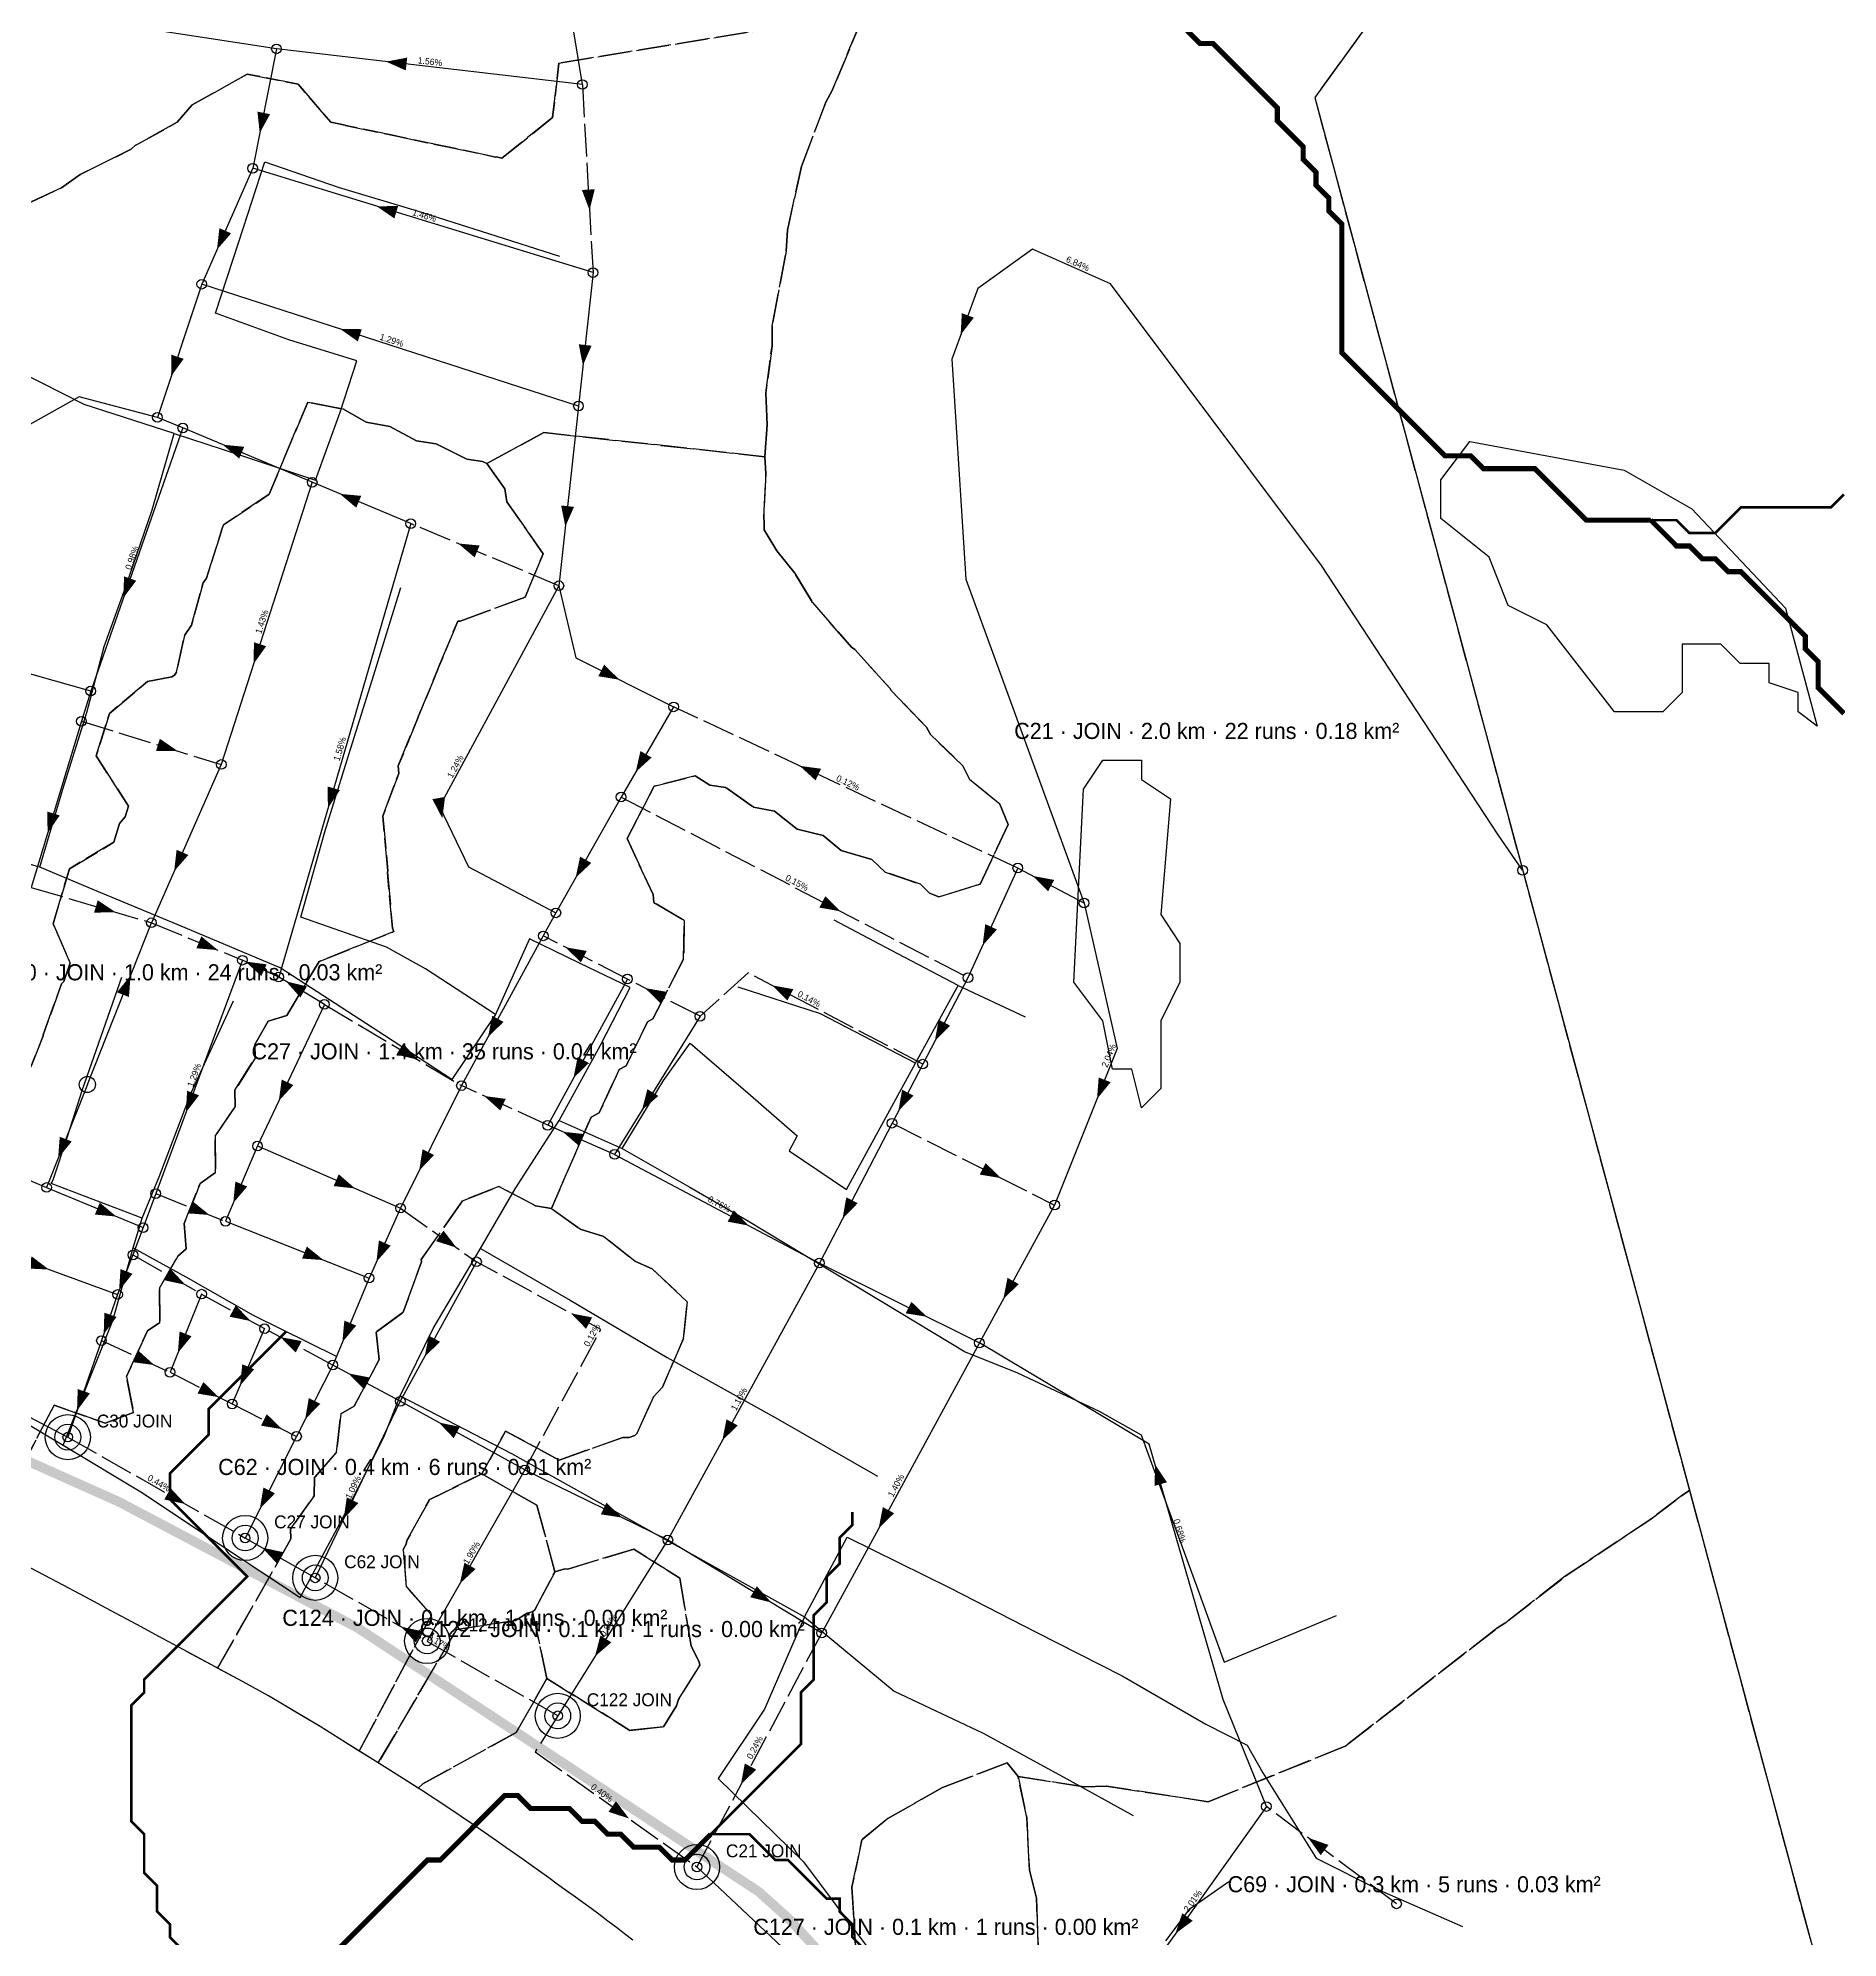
# Model space of a CAD drawing. Header units: metres. Extents: x 442821 to 452274, y 2561971 to 2571293.
# Drawn here: x 450811 to 451370, y 2567172 to 2567762 of the extents above; entities that cross this region are included whole.
import ezdxf
from ezdxf.enums import TextEntityAlignment as Align

# ---------------------------------------------------------------- set-up
doc = ezdxf.new("R2010")
doc.units = ezdxf.units.M
doc.header["$LTSCALE"] = 8
doc.linetypes.add('DASHED', pattern=[1.524, 1.27, -0.254])
for name, color, linetype in [('A_ARROWS', 7, 'Continuous'), ('A_BUILT_2006', 252, 'Continuous'), ('A_CATCH_LABEL', 7, 'Continuous'), ('A_CATCHMENTS', 7, 'Continuous'), ('A_ENVELOPE', 3, 'Continuous'), ('A_GRADIENT', 8, 'Continuous'), ('A_JUNCTIONS', 8, 'Continuous'), ('A_MAIN_PIPE', 5, 'Continuous'), ('A_OUTLET_LABEL', 7, 'Continuous'), ('A_OUTLETS', 7, 'Continuous'), ('A_RUNS', 7, 'Continuous'), ('A_STREAMS', 5, 'Continuous'), ('A_WADI', 4, 'Continuous')]:
    doc.layers.add(name, color=color, linetype=linetype)

msp = doc.modelspace()

# ---------------------------------------------------------------- linework, layer by layer
at = {"layer": 'A_ARROWS', "color": 2}
for points in [[(450919.14, 2567754.95), (450925.73, 2567756.2), (450925.27, 2567752.23)], [(450974.84, 2567610.51), (450973.55, 2567617.09), (450977.53, 2567616.66)], [(450991.7, 2567562.97), (450985.09, 2567564.05), (450986.88, 2567567.63)], [(450996.69, 2567534.28), (450998.18, 2567540.82), (451001.64, 2567538.81)], [(451047.64, 2567536.22), (451054.29, 2567535.32), (451052.59, 2567531.7)], [(450936.63, 2567519.92), (450933.54, 2567525.87), (450937.48, 2567526.57)], [(450978.05, 2567501.47), (450979.44, 2567508.02), (450982.93, 2567506.06)], [(450974.89, 2567479.87), (450981.5, 2567478.73), (450979.67, 2567475.17)], [(450999.61, 2567467.19), (451006.21, 2567466.05), (451004.39, 2567462.49)], [(450950.82, 2567452.01), (450952.14, 2567458.58), (450955.65, 2567456.67)], [(450928.99, 2567444.97), (450922.46, 2567446.51), (450924.5, 2567449.95)], [(450977.36, 2567439.24), (450978.67, 2567445.82), (450982.18, 2567443.9)], [(450885.82, 2567432.13), (450886.74, 2567438.77), (450890.36, 2567437.06)], [(450949.66, 2567433.66), (450956.31, 2567432.8), (450954.64, 2567429.17)], [(450974.02, 2567422.57), (450980.69, 2567421.85), (450979.09, 2567418.18)], [(450929.43, 2567410.49), (450930.49, 2567417.11), (450934.07, 2567415.33)], [(450871.67, 2567400.44), (450872.34, 2567407.12), (450876.02, 2567405.55)], [(450909.53, 2567404.97), (450902.87, 2567405.69), (450904.46, 2567409.36)], [(450864.31, 2567396.73), (450857.62, 2567397.23), (450859.09, 2567400.95)], [(450899.75, 2567382.71), (450893.06, 2567383.2), (450894.53, 2567386.92)], [(450916.14, 2567382.16), (450916.94, 2567388.82), (450920.59, 2567387.18)], [(450856.8, 2567375.03), (450850.25, 2567376.46), (450852.23, 2567379.93)], [(450877.09, 2567363.79), (450870.52, 2567365.11), (450872.44, 2567368.62)], [(450905.57, 2567357.23), (450906.19, 2567363.91), (450909.88, 2567362.37)], [(450854.46, 2567353.86), (450855.01, 2567360.55), (450858.71, 2567359.04)], [(450886.35, 2567358.79), (450892.94, 2567357.54), (450891.06, 2567354.01)], [(450847.14, 2567350.12), (450840.49, 2567350.99), (450842.17, 2567354.62)], [(450867.19, 2567340.14), (450860.58, 2567341.26), (450862.39, 2567344.83)], [(450873.8, 2567343.7), (450874.48, 2567350.37), (450878.16, 2567348.8)], [(450907.46, 2567347.51), (450914.04, 2567346.24), (450912.15, 2567342.72)], [(450894.02, 2567333.26), (450895.14, 2567339.87), (450898.71, 2567338.06)], [(450886.91, 2567330.18), (450880.3, 2567331.28), (450882.09, 2567334.85)], [(450856.81, 2567306.94), (450850.26, 2567308.37), (450852.24, 2567311.85)], [(450879.95, 2567305.45), (450881.05, 2567312.06), (450884.63, 2567310.26)], [(450880.61, 2567293.42), (450887.16, 2567291.99), (450885.18, 2567288.51)], [(450984.05, 2567259.62), (450985.75, 2567266.11), (450989.14, 2567263.98)], [(451205.6, 2567203.29), (451211.93, 2567201.06), (451209.53, 2567197.86)], [(451164.36, 2567173.49), (451166.51, 2567179.84), (451169.74, 2567177.49)]]:
    msp.add_solid(points, dxfattribs=at)
at = {"layer": 'A_ARROWS', "color": 3}
for points in [[(450879.9, 2567732.74), (450879.19, 2567739.41), (450883.11, 2567738.63)], [(450982.35, 2567708.8), (450979.99, 2567715.08), (450983.98, 2567715.31)], [(450916.2, 2567710.04), (450922.9, 2567710.08), (450921.73, 2567706.25)], [(450866.62, 2567696.56), (450867.36, 2567703.23), (450871.03, 2567701.62)], [(450904.9, 2567671.91), (450911.61, 2567671.85), (450910.38, 2567668.04)], [(450852.37, 2567657.21), (450852.49, 2567663.92), (450856.28, 2567662.65)], [(450980.31, 2567660.58), (450979.01, 2567667.16), (450982.99, 2567666.72)], [(450868.4, 2567635.96), (450875.07, 2567635.33), (450873.53, 2567631.65)], [(450837.53, 2567588.37), (450837.75, 2567595.07), (450841.53, 2567593.74)], [(450813.99, 2567515.29), (450813.93, 2567521.99), (450817.76, 2567520.83)], [(450941.08, 2567386.54), (450934.7, 2567388.6), (450937, 2567391.87)], [(450976.61, 2567366.19), (450983.19, 2567364.88), (450981.28, 2567361.37)], [(450931.12, 2567352.68), (450932.44, 2567359.25), (450935.95, 2567357.33)], [(450935.52, 2567332.26), (450942.09, 2567330.92), (450940.16, 2567327.41)], [(450905.97, 2567302.35), (450906.95, 2567308.98), (450910.55, 2567307.24)], [(450923.81, 2567268.85), (450930.36, 2567267.43), (450928.38, 2567263.95)]]:
    msp.add_solid(points, dxfattribs=at)
at = {"layer": 'A_ARROWS', "color": 1}
for points in [[(451097.66, 2567670.12), (451098.01, 2567676.82), (451101.76, 2567675.43)], [(450904.76, 2567620.71), (450911.44, 2567620.08), (450909.89, 2567616.4)], [(450941.54, 2567605.29), (450948.21, 2567604.66), (450946.67, 2567600.97)], [(450878.03, 2567567.9), (450878.09, 2567574.61), (450881.89, 2567573.38)], [(450854.4, 2567540.84), (450847.69, 2567540.82), (450848.87, 2567544.64)], [(450901.1, 2567523.12), (450900.97, 2567529.82), (450904.81, 2567528.7)], [(450853.32, 2567503.49), (450854.08, 2567510.15), (450857.74, 2567508.53)], [(451120.12, 2567502.01), (451126.71, 2567500.79), (451124.84, 2567497.25)], [(450835.16, 2567490.75), (450828.45, 2567490.64), (450829.58, 2567494.47)], [(451060.38, 2567491.02), (451053.78, 2567492.2), (451055.63, 2567495.75)], [(451104.48, 2567480.41), (451105.3, 2567487.06), (451108.94, 2567485.41)], [(450866.92, 2567478.98), (450860.24, 2567479.57), (450861.76, 2567483.27)], [(450875.42, 2567475.44), (450882.06, 2567474.56), (450880.38, 2567470.94)], [(450839.77, 2567471.1), (450839.27, 2567464.41), (450835.55, 2567465.89)], [(450888.06, 2567469.28), (450894.58, 2567467.71), (450892.53, 2567464.28)], [(451039.08, 2567468.05), (451045.68, 2567466.85), (451043.82, 2567463.31)], [(451089.64, 2567450.78), (451090.84, 2567457.37), (451094.38, 2567455.52)], [(451140.02, 2567432.76), (451140.54, 2567439.44), (451144.25, 2567437.96)], [(450856.97, 2567428.6), (450857.33, 2567435.3), (450861.08, 2567433.9)], [(450998.67, 2567429.3), (451000.34, 2567435.79), (451003.74, 2567433.69)], [(451078.31, 2567429.02), (451079.48, 2567435.62), (451083.03, 2567433.78)], [(450817.27, 2567414.34), (450817.77, 2567421.02), (450821.49, 2567419.55)], [(451110.22, 2567408.18), (451103.6, 2567409.27), (451105.4, 2567412.85)], [(450835.36, 2567396.24), (450828.69, 2567396.86), (450830.22, 2567400.55)], [(451031.87, 2567393.42), (451025.28, 2567394.65), (451027.15, 2567398.18)], [(451060.96, 2567395.61), (451062.14, 2567402.21), (451065.69, 2567400.37)], [(450814.39, 2567379.79), (450807.69, 2567380.1), (450809.06, 2567383.86)], [(450836.2, 2567373.22), (450836.65, 2567379.91), (450840.38, 2567378.46)], [(451110.91, 2567370.6), (451112.22, 2567377.17), (451115.73, 2567375.26)], [(451087.18, 2567365.11), (451080.56, 2567366.18), (451082.35, 2567369.76)], [(450831.42, 2567359.66), (450831.64, 2567366.37), (450835.42, 2567365.05)], [(450823.14, 2567335.94), (450823.36, 2567342.64), (450827.14, 2567341.33)], [(451023.6, 2567326.68), (451024.92, 2567333.25), (451028.43, 2567331.33)], [(451158.06, 2567319.27), (451161.76, 2567313.68), (451157.91, 2567312.57)], [(450992.49, 2567302.73), (450985.87, 2567303.74), (450987.62, 2567307.33)], [(451072.19, 2567299.41), (451073.49, 2567305.99), (451077, 2567304.08)], [(451038.79, 2567276.39), (451032.28, 2567277.99), (451034.35, 2567281.41)], [(451029.36, 2567219.76), (451030.6, 2567226.35), (451034.13, 2567224.47)], [(450994.62, 2567209.27), (450988.25, 2567211.35), (450990.57, 2567214.61)]]:
    msp.add_solid(points, dxfattribs=at)
at = {"layer": 'A_ARROWS', "color": 4}
msp.add_solid([(450942.05, 2567282.19), (450943.49, 2567288.74), (450946.96, 2567286.76)], dxfattribs=at)
at = {"layer": 'A_BUILT_2006', "color": 252}
for points in [[(450873.38, 2567698.95), (450881.49, 2567723.86)], [(450881.49, 2567723.86), (450904.32, 2567715.96)], [(450904.32, 2567715.96), (450928.84, 2567708.62)], [(450928.84, 2567708.62), (450950.93, 2567701.59)], [(450866.16, 2567676.82), (450873.38, 2567698.95)], [(450950.93, 2567701.59), (450973.06, 2567694.5)], [(450888.9, 2567668.53), (450866.16, 2567676.82)], [(450910.09, 2567661.98), (450888.9, 2567668.53)], [(450825.32, 2567648.46), (450805.42, 2567658.65)], [(450904.86, 2567646.06), (450910.09, 2567661.98)], [(450853.32, 2567639.45), (450825.32, 2567648.46)], [(450897.22, 2567624.97), (450904.86, 2567646.06)], [(450846.52, 2567615.75), (450853.32, 2567639.45)], [(450853.32, 2567639.45), (450873.57, 2567632.78)], [(450873.57, 2567632.78), (450897.22, 2567624.97)], [(450838.22, 2567591.58), (450846.52, 2567615.75)], [(450831.56, 2567573.25), (450838.22, 2567591.58)], [(450915.38, 2567564.5), (450923.69, 2567591.58)], [(450826.15, 2567552.76), (450831.56, 2567573.25)], [(450906.57, 2567536.43), (450915.38, 2567564.5)], [(450818.76, 2567528.98), (450826.15, 2567552.76)], [(450900.14, 2567515.72), (450906.57, 2567536.43)], [(450811.62, 2567504.75), (450818.76, 2567528.98)], [(450811.62, 2567504.75), (450775, 2567514.96)], [(450892.68, 2567489.2), (450900.14, 2567515.72)], [(450829.83, 2567497.13), (450811.62, 2567504.75)], [(450855.45, 2567486.4), (450829.83, 2567497.13)], [(450886.3, 2567473.49), (450855.45, 2567486.4)], [(450919.32, 2567479.92), (450892.68, 2567489.2)], [(451076.18, 2567478.91), (451058.32, 2567488.25)], [(450963.71, 2567482.48), (450953.15, 2567459.04)], [(450994.96, 2567467.36), (450979.28, 2567474.95), (450963.71, 2567482.48)], [(450931.36, 2567473.22), (450919.32, 2567479.92)], [(451096.93, 2567468.05), (451076.18, 2567478.91)], [(450824.89, 2567435.7), (450837.06, 2567470.57)], [(450918.66, 2567452.42), (450886.3, 2567473.49)], [(450953.15, 2567459.04), (450931.36, 2567473.22)], [(450858.65, 2567434.63), (450871.78, 2567463.26)], [(450985.81, 2567449.48), (450994.96, 2567467.36)], [(451054.1, 2567459.18), (451028.53, 2567467.52)], [(451083.68, 2567443.86), (451096.93, 2567468.05)], [(451096.93, 2567468.05), (451117.73, 2567458.3)], [(450953.15, 2567459.04), (450939.6, 2567438.79)], [(451083.68, 2567443.86), (451054.1, 2567459.18)], [(450939.6, 2567438.79), (450918.66, 2567452.42)], [(450972.92, 2567426.03), (450985.81, 2567449.48)], [(451005.33, 2567438.51), (451013.61, 2567450.13)], [(451013.61, 2567450.13), (451032.35, 2567433.89)], [(451062.16, 2567404.6), (451083.68, 2567443.86)], [(450820.14, 2567421.05), (450824.89, 2567435.7)], [(450848.64, 2567408.53), (450858.65, 2567434.63)], [(450992.48, 2567417.32), (451005.33, 2567438.51)], [(451032.35, 2567433.89), (451046.92, 2567421.27), (451044.38, 2567416.64)], [(450959.27, 2567404.88), (450972.92, 2567426.03)], [(450972.92, 2567426.03), (450992.48, 2567417.32)], [(450815.11, 2567406.53), (450815.74, 2567407.61), (450820.14, 2567421.05)], [(450992.48, 2567417.32), (451013.54, 2567405.41)], [(451044.38, 2567416.64), (451062.16, 2567404.6)], [(450843.36, 2567395.73), (450815.11, 2567406.53)], [(450843.36, 2567395.73), (450848.64, 2567408.53)], [(450948.45, 2567386.29), (450959.27, 2567404.88)], [(451013.54, 2567405.41), (451031.2, 2567395.08)], [(450840.56, 2567386.51), (450843.36, 2567395.73)], [(451031.2, 2567395.08), (451049.25, 2567384.27)], [(450834.3, 2567363.92), (450840.56, 2567386.51)], [(450840.56, 2567386.51), (450856.91, 2567377.47)], [(450933.82, 2567361.45), (450948.45, 2567386.29)], [(450948.45, 2567386.29), (450976.39, 2567370.29)], [(451049.25, 2567384.27), (451073.72, 2567369.52)], [(450856.91, 2567377.47), (450877.84, 2567365.6)], [(450976.39, 2567370.29), (451006.46, 2567352.41)], [(451073.72, 2567369.52), (451099.1, 2567354.23)], [(450818.87, 2567325.23), (450834.3, 2567363.92)], [(450877.84, 2567365.6), (450903.64, 2567352.83)], [(450923.52, 2567340.54), (450933.82, 2567361.45)], [(451006.46, 2567352.41), (451040.02, 2567333.85)], [(451099.1, 2567354.23), (451115.34, 2567347.7)], [(450784.33, 2567345.73), (450818.87, 2567325.23)], [(451115.34, 2567347.7), (451140.66, 2567335.81)], [(450918.47, 2567327.68), (450923.52, 2567340.54)], [(450923.52, 2567340.54), (450958.11, 2567322.62)], [(451040.02, 2567333.85), (451071.84, 2567315.62)], [(451140.66, 2567335.81), (451153.77, 2567328.46), (451158.64, 2567315.11)], [(450906.43, 2567303.99), (450918.47, 2567327.68)], [(450818.87, 2567325.23), (450842.93, 2567310.75)], [(450958.11, 2567322.62), (450988.19, 2567305.87)], [(450842.93, 2567310.75), (450867.71, 2567294.32)], [(451158.64, 2567315.11), (451170.9, 2567281.53)], [(450892.49, 2567277.9), (450906.43, 2567303.99)], [(450988.19, 2567305.87), (451019.57, 2567288.39)], [(450867.71, 2567294.32), (450892.49, 2567277.9)], [(451049.13, 2567271.93), (451062.38, 2567296.62)], [(451062.38, 2567296.62), (451094.28, 2567280.88)], [(451019.57, 2567288.39), (451049.13, 2567271.93)], [(451094.28, 2567280.88), (451121.09, 2567267.16)], [(451170.9, 2567281.53), (451179.55, 2567257.84)], [(451049.13, 2567271.93), (451036.73, 2567243.19)], [(451049.13, 2567271.93), (451076.99, 2567248.85)], [(451179.55, 2567257.84), (451214.46, 2567272.31)], [(451121.09, 2567267.16), (451147.87, 2567253.6)], [(451147.87, 2567253.6), (451173.78, 2567238.61)], [(451076.99, 2567248.85), (451104.63, 2567235.82)], [(451036.73, 2567243.19), (451022.36, 2567221.66)], [(451173.78, 2567238.61), (451186.67, 2567232.07), (451191.54, 2567223.41)], [(451104.63, 2567235.82), (451131.6, 2567221.1)], [(451022.36, 2567221.66), (451048.79, 2567195.86)], [(451131.6, 2567221.1), (451151.21, 2567210.25)], [(451191.54, 2567223.41), (451208.09, 2567196.9)], [(451048.79, 2567195.86), (451069.12, 2567168.68)], [(451208.09, 2567196.9), (451228.47, 2567186.67)], [(451161.37, 2567171.25), (451168.99, 2567181.33), (451180.97, 2567189.72)], [(451228.47, 2567186.67), (451253.6, 2567175.76)]]:
    msp.add_lwpolyline(points, dxfattribs=at)
at = {"layer": 'A_CATCHMENTS', "color": 1, "linetype": 'DASHED'}
for points in [[(451387.51, 2567991.69), (451207.65, 2567743.81), (451324.08, 2567311.18), (451322.04, 2567309.81), (451311.74, 2567302.02), (451285.51, 2567284.53), (451266.74, 2567269.94), (451264.47, 2567268.5), (451217.15, 2567231.72), (451174.54, 2567214.49), (451142.94, 2567219.34), (451136.05, 2567219.12), (451115.51, 2567222.28), (451112.11, 2567226.53), (451092.06, 2567218.87), (451075.01, 2567209.29), (451067.01, 2567202.67), (451063.87, 2567187.99), (451065.15, 2567166.39)], [(450995.82, 2567171.47), (450993.25, 2567173.47), (450991.11, 2567175.12), (450988.09, 2567177.42), (450985.22, 2567179.57), (450982.89, 2567181.29), (450980.26, 2567183.21), (450977.62, 2567185.11), (450975.97, 2567186.3), (450972.33, 2567188.92), (450969.68, 2567190.82), (450965.77, 2567193.62), (450964.37, 2567194.62), (450961.72, 2567196.52), (450959.06, 2567198.41), (450956.41, 2567200.28), (450953.43, 2567202.36), (450951.07, 2567203.99), (450948.38, 2567205.83), (450945.68, 2567207.67), (450938.32, 2567212.7), (450930.19, 2567218.03), (450929.08, 2567218.73), (450930.56, 2567220.03), (450930.56, 2567220.03), (450959.57, 2567235.98), (450969.13, 2567252.77), (450994.89, 2567236.65), (451005.34, 2567237.79), (451009.41, 2567244.27), (451009.98, 2567246.21), (451016.64, 2567256.93), (451016.47, 2567257.96), (451013.9, 2567262.76), (451010.41, 2567283.95), (450996.1, 2567292.91), (450975.57, 2567286.75), (450974.74, 2567286.81), (450971.61, 2567285.86), (450966.04, 2567306.55), (450948.94, 2567316.31), (450956.28, 2567329.62), (450972.91, 2567320.61), (450992.74, 2567327.6), (450994.7, 2567327.6), (450996.44, 2567328.21), (450997.14, 2567328.96), (451002.22, 2567340.2), (451005.01, 2567343.28), (451011.56, 2567358.33), (451012.74, 2567369.78), (451001.86, 2567379.96), (450996.47, 2567382.36), (450986.8, 2567389.99), (450979.45, 2567392.35), (450970.5, 2567398.75), (450982.82, 2567427.07), (450985.37, 2567428.4), (450991.62, 2567441.91), (450993.7, 2567443.01), (451000.42, 2567456.76), (451002.04, 2567457.62), (451011.58, 2567476.22), (451011.81, 2567488.21), (451002.36, 2567493.76), (451002.1, 2567496.27), (450994.02, 2567513.64), (451002.49, 2567529.9), (451015.23, 2567533.12), (451019.75, 2567530.18), (451024.71, 2567529.52), (451033.31, 2567523.34), (451039.87, 2567522.12), (451046.91, 2567516.57), (451054.99, 2567514.64), (451060.55, 2567509.88), (451070.08, 2567507.09), (451074.22, 2567503.25), (451085.14, 2567499.48), (451087.93, 2567496.69), (451090.91, 2567495.5), (451103.77, 2567499.51), (451112.42, 2567517.97), (451109.82, 2567524.32), (451100.4, 2567532.09), (451098.36, 2567536.25), (451088.26, 2567545.93), (451087.03, 2567548.22), (451076.07, 2567559.66), (451075.75, 2567560.21), (451064.78, 2567572.31), (451063.74, 2567573.1), (451051.62, 2567586.99), (451046.13, 2567596.1), (451040.5, 2567603.01), (451036.61, 2567609.53), (451036.66, 2567611.78), (451036.49, 2567613.46), (451037.17, 2567626.98), (451036.78, 2567632.25), (451037.59, 2567642.17), (451037.12, 2567652.11), (451039.06, 2567666.64), (451039.09, 2567672.87), (451043.43, 2567696.05), (451043.82, 2567702.63), (451048.19, 2567722.42), (451055.79, 2567742.39), (451057.72, 2567745.98), (451067.79, 2567770.04)], [(450806.51, 2567436.96), (450812.65, 2567452.35), (450812.63, 2567452.65), (450818.35, 2567468.47), (450819.06, 2567469.19), (450820.96, 2567475.01), (450815.73, 2567487.19), (450820.76, 2567504.28), (450834.62, 2567512.5), (450836.37, 2567518.33), (450838.15, 2567520.43), (450839.16, 2567523.75), (450829.11, 2567539.3), (450833.2, 2567552.53), (450845.07, 2567562.45), (450852.58, 2567563.91), (450853.44, 2567564.41), (450854.01, 2567565.33), (450856.58, 2567576.76), (450858.74, 2567579.93), (450862.3, 2567593.1), (450863.39, 2567594.56), (450868.03, 2567609.19), (450868.02, 2567609.44), (450868.62, 2567611.07), (450882.82, 2567620.56), (450894.83, 2567649.21), (450905.89, 2567646.97), (450913.01, 2567642.93), (450920.31, 2567641.6), (450928.61, 2567637.19), (450934.72, 2567636.2), (450944.23, 2567631.47), (450949.13, 2567630.77), (450950.45, 2567630.16), (450956, 2567622.24), (450956.71, 2567618.21), (450967.99, 2567602.1), (450962.34, 2567588.64), (450942.16, 2567581.17), (450941.41, 2567581.17), (450935.35, 2567566.54), (450935.35, 2567566.46), (450929.17, 2567551.41), (450929.13, 2567551.38), (450922.96, 2567536.2), (450923.08, 2567533.89), (450918.15, 2567520.62), (450919.67, 2567503.65), (450919.57, 2567503.23), (450921.14, 2567485.8), (450921.54, 2567484.73), (450898.34, 2567475.46), (450888.32, 2567458.69), (450882.54, 2567456.88), (450878.36, 2567449.68), (450878.45, 2567445.42), (450872.2, 2567435.46), (450872.29, 2567430.39), (450866.05, 2567421.24), (450866.18, 2567409.89), (450861.36, 2567406.48), (450856.44, 2567394.05), (450857.05, 2567386.24), (450854.46, 2567383.96), (450848.79, 2567374.02), (450848.83, 2567363.28), (450845.07, 2567360.75), (450838.51, 2567346.59), (450840.69, 2567335.38), (450831.87, 2567332.09), (450816.03, 2567337.61), (450793.69, 2567294.96)]]:
    msp.add_lwpolyline(points, dxfattribs=at)
at = {"layer": 'A_CATCHMENTS', "color": 3, "linetype": 'DASHED'}
msp.add_lwpolyline([(450807.01, 2567710.51), (450818.31, 2567715.74), (450824.16, 2567719.91), (450839.93, 2567727.72), (450841.23, 2567728.86), (450854.26, 2567736.14), (450858.87, 2567741.49), (450876.05, 2567751.08), (450891.85, 2567747.94), (450901.97, 2567736.11), (450906.42, 2567735.2), (450906.58, 2567735.1), (450922.09, 2567731.89), (450922.11, 2567731.87), (450937.63, 2567728.6), (450937.76, 2567728.61), (450953.15, 2567725.32), (450953.43, 2567725.35), (450955.09, 2567724.99), (450970.9, 2567737.56), (450972.87, 2567754.44), (451067.79, 2567770.04), (451057.72, 2567745.98), (451055.79, 2567742.39), (451048.19, 2567722.42), (451043.82, 2567702.63), (451043.43, 2567696.05), (451039.09, 2567672.87), (451039.06, 2567666.64), (451037.12, 2567652.11), (451037.59, 2567642.17), (451036.78, 2567632.25), (450968.19, 2567639.73), (450950.45, 2567630.16), (450949.13, 2567630.77), (450944.23, 2567631.47), (450934.72, 2567636.2), (450928.61, 2567637.19), (450920.31, 2567641.6), (450913.01, 2567642.93), (450905.89, 2567646.97), (450894.83, 2567649.21), (450882.82, 2567620.56), (450868.62, 2567611.07), (450868.02, 2567609.44), (450868.03, 2567609.19), (450863.39, 2567594.56), (450862.3, 2567593.1), (450858.74, 2567579.93), (450856.58, 2567576.76), (450854.01, 2567565.33), (450853.44, 2567564.41), (450852.58, 2567563.91), (450845.07, 2567562.45), (450833.2, 2567552.53), (450829.11, 2567539.3), (450839.16, 2567523.75), (450838.15, 2567520.43), (450836.37, 2567518.33), (450834.62, 2567512.5), (450820.76, 2567504.28), (450815.73, 2567487.19), (450820.96, 2567475.01), (450819.06, 2567469.19), (450818.35, 2567468.47), (450812.63, 2567452.65), (450812.65, 2567452.35), (450806.51, 2567436.96)], dxfattribs=at)
at = {"layer": 'A_CATCHMENTS', "color": 2, "linetype": 'DASHED'}
for points in [[(451067.79, 2567770.04), (450972.87, 2567754.44), (450970.9, 2567737.56), (450955.09, 2567724.99), (450953.43, 2567725.35), (450953.15, 2567725.32), (450937.76, 2567728.61), (450937.63, 2567728.6), (450922.11, 2567731.87), (450922.09, 2567731.89), (450906.58, 2567735.1), (450906.42, 2567735.2), (450901.97, 2567736.11), (450891.85, 2567747.94), (450876.05, 2567751.08), (450858.87, 2567741.49), (450854.26, 2567736.14), (450841.23, 2567728.86), (450839.93, 2567727.72), (450824.16, 2567719.91), (450818.31, 2567715.74), (450807.01, 2567710.51)], [(450793.69, 2567294.96), (450816.03, 2567337.61), (450831.87, 2567332.09), (450840.69, 2567335.38), (450838.51, 2567346.59), (450838.51, 2567346.59), (450845.07, 2567360.75), (450848.83, 2567363.28), (450848.79, 2567374.02), (450854.46, 2567383.96), (450857.05, 2567386.24), (450856.44, 2567394.05), (450861.36, 2567406.48), (450866.18, 2567409.89), (450866.05, 2567421.24), (450872.29, 2567430.39), (450872.2, 2567435.46), (450878.45, 2567445.42), (450878.36, 2567449.68), (450882.54, 2567456.88), (450888.32, 2567458.69), (450898.34, 2567475.46), (450921.54, 2567484.73), (450921.14, 2567485.8), (450919.57, 2567503.23), (450919.67, 2567503.65), (450918.15, 2567520.62), (450923.08, 2567533.89), (450922.96, 2567536.2), (450929.13, 2567551.38), (450929.17, 2567551.41), (450935.35, 2567566.46), (450935.35, 2567566.54), (450941.41, 2567581.17), (450942.16, 2567581.17), (450962.34, 2567588.64), (450967.99, 2567602.1), (450956.71, 2567618.21), (450956, 2567622.24), (450950.45, 2567630.16), (450968.19, 2567639.73), (451036.78, 2567632.25), (451037.17, 2567626.98), (451036.49, 2567613.46), (451036.66, 2567611.78), (451036.61, 2567609.53), (451040.5, 2567603.01), (451046.13, 2567596.1), (451051.62, 2567586.99), (451063.74, 2567573.1), (451064.78, 2567572.31), (451075.75, 2567560.21), (451076.07, 2567559.66), (451087.03, 2567548.22), (451088.26, 2567545.93), (451098.36, 2567536.25), (451100.4, 2567532.09), (451109.82, 2567524.32), (451112.42, 2567517.97), (451103.77, 2567499.51), (451090.91, 2567495.5), (451087.93, 2567496.69), (451085.14, 2567499.48), (451074.22, 2567503.25), (451070.08, 2567507.09), (451060.55, 2567509.88), (451054.99, 2567514.64), (451046.91, 2567516.57), (451039.87, 2567522.12), (451033.31, 2567523.34), (451024.71, 2567529.52), (451019.75, 2567530.18), (451015.23, 2567533.12), (451002.49, 2567529.9), (450994.02, 2567513.64), (451002.1, 2567496.27), (451002.36, 2567493.76), (451011.81, 2567488.21), (451011.58, 2567476.22), (451002.04, 2567457.62), (451000.42, 2567456.76), (450993.7, 2567443.01), (450991.62, 2567441.91), (450985.37, 2567428.4), (450982.82, 2567427.07), (450970.5, 2567398.75), (450965.62, 2567399.58), (450954.14, 2567405.57), (450942.93, 2567401.12), (450930.08, 2567382.89), (450930.19, 2567382.14), (450924.44, 2567366.52), (450916.08, 2567360.34), (450917.02, 2567351.81), (450909.22, 2567337.31), (450905.06, 2567334.92), (450903.76, 2567323.05), (450896.94, 2567315.22), (450896.79, 2567309.52), (450889.46, 2567299.18), (450889.61, 2567296.09), (450866.81, 2567256), (450866.31, 2567256.27), (450856.09, 2567261.73), (450849.89, 2567265.06), (450841.69, 2567269.48), (450833.5, 2567273.89), (450825.64, 2567278.1), (450817.07, 2567282.66), (450808.84, 2567287)], [(451121.81, 2567166.77), (451121.25, 2567184.48), (451119, 2567193.22), (451118.17, 2567209.63), (451115.51, 2567222.28), (451136.05, 2567219.12), (451142.94, 2567219.34), (451174.54, 2567214.49), (451217.15, 2567231.72), (451264.47, 2567268.5), (451266.74, 2567269.94), (451285.51, 2567284.53), (451311.74, 2567302.02), (451322.04, 2567309.81), (451324.08, 2567311.18), (451364.65, 2567160.43)]]:
    msp.add_lwpolyline(points, dxfattribs=at)
at = {"layer": 'A_CATCHMENTS', "color": 3, "linetype": 'DASHED'}
for points in [[(450910.8, 2567230.23), (450906.54, 2567232.9), (450898.64, 2567237.82), (450886.99, 2567244.81), (450882.63, 2567247.32), (450874.5, 2567251.84), (450866.81, 2567256), (450889.61, 2567296.09), (450889.46, 2567299.18), (450896.79, 2567309.52), (450896.94, 2567315.22), (450903.76, 2567323.05), (450905.06, 2567334.92), (450909.22, 2567337.31), (450917.02, 2567351.81), (450916.08, 2567360.34), (450924.44, 2567366.52), (450930.19, 2567382.14), (450930.08, 2567382.89), (450942.93, 2567401.12), (450954.14, 2567405.57), (450965.62, 2567399.58), (450970.5, 2567398.75), (450979.45, 2567392.35), (450986.8, 2567389.99), (450996.47, 2567382.36), (451001.86, 2567379.96), (451012.74, 2567369.78), (451011.56, 2567358.33), (451005.01, 2567343.28), (451002.22, 2567340.2), (450997.14, 2567328.96), (450996.44, 2567328.21), (450994.7, 2567327.6), (450992.74, 2567327.6), (450972.91, 2567320.61), (450956.28, 2567329.62), (450948.94, 2567316.31), (450932.57, 2567308.27), (450932.53, 2567308.07), (450925.61, 2567295.64), (450925.43, 2567294.52), (450924.5, 2567292.86), (450925.47, 2567281.21), (450933.22, 2567272.47), (450910.8, 2567230.23)], [(450941.03, 2567268.02), (450959.39, 2567270.73), (450963.03, 2567273.06), (450964.67, 2567273.48), (450969.13, 2567252.77), (450959.57, 2567235.98), (450930.56, 2567220.03), (450929.08, 2567218.73), (450922.33, 2567223.01), (450916.73, 2567226.51), (450941.03, 2567268.02)]]:
    msp.add_lwpolyline(points, close=True, dxfattribs=at)
at = {"layer": 'A_CATCHMENTS', "color": 4, "linetype": 'DASHED'}
for points in [[(450925.47, 2567281.21), (450924.5, 2567292.86), (450925.43, 2567294.52), (450925.61, 2567295.64), (450932.53, 2567308.07), (450932.57, 2567308.27), (450948.94, 2567316.31), (450966.04, 2567306.55), (450971.61, 2567285.86), (450971.55, 2567285.81), (450965.37, 2567274.13), (450964.67, 2567273.48), (450963.03, 2567273.06), (450959.39, 2567270.73), (450941.03, 2567268.02), (450916.73, 2567226.51), (450914.19, 2567228.11), (450910.8, 2567230.23), (450933.22, 2567272.47), (450925.47, 2567281.21)], [(451085.73, 2567142.36), (451081.92, 2567150.34), (451074.05, 2567152.9), (451065.15, 2567166.39), (451063.87, 2567187.99), (451067.01, 2567202.67), (451075.01, 2567209.29), (451092.06, 2567218.87), (451112.11, 2567226.53), (451115.51, 2567222.28), (451118.17, 2567209.63), (451119, 2567193.22), (451121.25, 2567184.48), (451121.81, 2567166.77), (451122.68, 2567164.41), (451123.48, 2567139.01), (451110.01, 2567123.43), (451097.8, 2567132.24), (451096.14, 2567137.09), (451085.73, 2567142.36)]]:
    msp.add_lwpolyline(points, close=True, dxfattribs=at)
at = {"layer": 'A_CATCHMENTS', "color": 2, "linetype": 'DASHED'}
msp.add_lwpolyline([(450971.55, 2567285.81), (450971.61, 2567285.86), (450974.74, 2567286.81), (450975.57, 2567286.75), (450996.1, 2567292.91), (451010.41, 2567283.95), (451013.9, 2567262.76), (451016.47, 2567257.96), (451016.64, 2567256.93), (451009.98, 2567246.21), (451009.41, 2567244.27), (451005.34, 2567237.79), (450994.89, 2567236.65), (450969.13, 2567252.77), (450964.67, 2567273.48), (450965.37, 2567274.13), (450971.55, 2567285.81)], close=True, dxfattribs=at)
at = {"layer": 'A_ENVELOPE', "color": 3}
for points in [[(451933.14, 2568743.69), (451207.65, 2567743.81), (451463.44, 2566793.35)], [(450995.82, 2567171.47), (450993.25, 2567173.47), (450991.11, 2567175.12), (450988.09, 2567177.42), (450985.22, 2567179.57), (450982.89, 2567181.29), (450980.26, 2567183.21), (450977.62, 2567185.11), (450975.97, 2567186.3), (450972.33, 2567188.92), (450969.68, 2567190.82), (450965.77, 2567193.62), (450964.37, 2567194.62), (450961.72, 2567196.52), (450959.06, 2567198.41), (450956.41, 2567200.28), (450953.43, 2567202.36), (450951.07, 2567203.99), (450948.38, 2567205.83), (450945.68, 2567207.67), (450938.32, 2567212.7), (450930.19, 2567218.03), (450922.33, 2567223.01), (450914.19, 2567228.11), (450906.54, 2567232.9), (450898.64, 2567237.82), (450886.99, 2567244.81), (450882.63, 2567247.32), (450874.5, 2567251.84), (450866.31, 2567256.27), (450856.09, 2567261.73), (450849.89, 2567265.06), (450841.69, 2567269.48), (450833.5, 2567273.89), (450825.64, 2567278.1), (450817.07, 2567282.66), (450808.84, 2567287)]]:
    msp.add_lwpolyline(points, dxfattribs=at)
at = {"layer": 'A_JUNCTIONS'}
for centre in [(450885.1, 2567758.92), (450980.13, 2567747.85), (450877.73, 2567721.83), (450861.89, 2567685.82), (450983.45, 2567689.43), (450848.12, 2567644.47), (450978.93, 2567647.97), (450856.01, 2567641.16), (450896.2, 2567624.3), (450926.82, 2567611.46), (450972.84, 2567592.16), (450827.41, 2567559.46), (450824.51, 2567550.07), (451008.5, 2567554.55), (450867.95, 2567536.65), (450992.17, 2567526.53), (451115.42, 2567504.49), (451272.25, 2567503.79), (451136.01, 2567493.61), (450846.26, 2567487.48), (450971.9, 2567490.56), (450967.99, 2567483.41), (450874.53, 2567475.86), (450885.82, 2567470.62), (450994.14, 2567470), (451099.94, 2567470.43), (450900, 2567462.14), (451016.7, 2567458.43), (451085.87, 2567443.58), (450942.58, 2567436.92), (450969.37, 2567424.59), (451076.34, 2567425.23), (450879.21, 2567418.15), (450990.16, 2567415.54), (450813.68, 2567405.27), (450847.59, 2567403.35), (450923.64, 2567398.84), (451126.85, 2567399.81), (450843.67, 2567392.79), (450869.26, 2567394.77), (450840.52, 2567384.31), (450947.26, 2567382.18), (451053.78, 2567381.79), (450913.88, 2567377.12), (450835.74, 2567372.03), (450861.86, 2567372.14), (450881.4, 2567361.42), (450830.74, 2567357.71), (451103.48, 2567356.97), (450902.6, 2567350.12), (450852.03, 2567347.86), (450871.35, 2567338.02), (450923.56, 2567338.85), (450820.28, 2567327.72), (450891.33, 2567327.96), (450962.22, 2567317.53), (450875.38, 2567296.39), (451006.69, 2567295.78), (450897.14, 2567284.01), (451054.49, 2567266.9), (450931.91, 2567264.42), (450972.5, 2567241.16), (451192.63, 2567212.99), (451015.74, 2567194.22), (451233.07, 2567182.76)]:
    msp.add_circle(centre, 1.5, dxfattribs=at)
at = {"layer": 'A_JUNCTIONS', "color": 30}
msp.add_circle((450826.35, 2567437.24), 2.5, dxfattribs=at)
at = {"layer": 'A_MAIN_PIPE', "color": 5, "const_width": 3}
msp.add_lwpolyline([(451091.11, 2567127.05), (451044.54, 2567177.88), (451034.92, 2567186.54), (450910.28, 2567268.5), (450836.27, 2567307.58), (450763.65, 2567340.01)], dxfattribs=at)
at = {"layer": 'A_OUTLETS', "color": 5}
for centre, radius in [((450820.28, 2567327.72), 7), ((450820.28, 2567327.72), 4), ((450875.38, 2567296.39), 7), ((450875.38, 2567296.39), 4), ((450897.14, 2567284.01), 7), ((450897.14, 2567284.01), 4), ((450931.91, 2567264.42), 7), ((450931.91, 2567264.42), 4), ((450972.5, 2567241.16), 7), ((450972.5, 2567241.16), 4), ((451015.74, 2567194.22), 7), ((451015.74, 2567194.22), 4)]:
    msp.add_circle(centre, radius, dxfattribs=at)
at = {"layer": 'A_RUNS', "color": 2}
for points in [[(450980.13, 2567747.85), (450960.06, 2567870), (450931.35, 2568004.22)], [(450885.1, 2567758.92), (450786.26, 2567774.06), (450738.42, 2567781.52), (450639.61, 2567796.93)], [(450980.13, 2567747.85), (450885.1, 2567758.92)], [(450978.93, 2567647.97), (450972.84, 2567592.16)], [(450972.84, 2567592.16), (450935.79, 2567523.59), (450944.78, 2567504.81), (450971.9, 2567490.56)], [(450972.84, 2567592.16), (450978.15, 2567569.77), (451008.5, 2567554.55)], [(451008.5, 2567554.55), (450992.17, 2567526.53)], [(450992.17, 2567526.53), (450971.9, 2567490.56)], [(450971.9, 2567490.56), (450967.99, 2567483.41)], [(450967.99, 2567483.41), (450942.58, 2567436.92)], [(450994.14, 2567470), (450969.37, 2567424.59)], [(450900, 2567462.14), (450879.21, 2567418.15)], [(450942.58, 2567436.92), (450923.64, 2567398.84)], [(450990.16, 2567415.54), (450969.37, 2567424.59)], [(450879.21, 2567418.15), (450869.26, 2567394.77)], [(450879.21, 2567418.15), (450923.64, 2567398.84)], [(450923.64, 2567398.84), (450913.88, 2567377.12)], [(450869.26, 2567394.77), (450913.88, 2567377.12)], [(450913.88, 2567377.12), (450902.6, 2567350.12)], [(450861.86, 2567372.14), (450852.03, 2567347.86)], [(450881.4, 2567361.42), (450871.35, 2567338.02)], [(450902.6, 2567350.12), (450891.33, 2567327.96)], [(450923.56, 2567338.85), (450902.6, 2567350.12)], [(450891.33, 2567327.96), (450875.38, 2567296.39)], [(450897.14, 2567284.01), (450875.38, 2567296.39)], [(451006.69, 2567295.78), (450972.5, 2567241.16)], [(451192.63, 2567212.99), (451170.29, 2567181.65), (451149.25, 2567152.68)]]:
    msp.add_lwpolyline(points, dxfattribs=at)
at = {"layer": 'A_RUNS', "color": 3}
for points in [[(450885.1, 2567758.92), (450877.73, 2567721.83)], [(450877.73, 2567721.83), (450861.89, 2567685.82)], [(450983.45, 2567689.43), (450877.73, 2567721.83)], [(450983.45, 2567689.43), (450978.93, 2567647.97)], [(450861.89, 2567685.82), (450848.12, 2567644.47)], [(450978.93, 2567647.97), (450861.89, 2567685.82)], [(450848.12, 2567644.47), (450823.84, 2567650.82), (450762.39, 2567616.43), (450752.11, 2567578.51)], [(450856.01, 2567641.16), (450827.41, 2567559.46)], [(450856.01, 2567641.16), (450848.12, 2567644.47)], [(450896.2, 2567624.3), (450856.01, 2567641.16)], [(450827.41, 2567559.46), (450791.51, 2567569.58)], [(450824.51, 2567550.07), (450808.91, 2567498.48)], [(450947.26, 2567382.18), (450923.56, 2567338.85)], [(450923.56, 2567338.85), (450897.14, 2567284.01)], [(450962.22, 2567317.53), (450923.56, 2567338.85)]]:
    msp.add_lwpolyline(points, dxfattribs=at)
at = {"layer": 'A_RUNS', "color": 3, "linetype": 'DASHED'}
for points in [[(450980.13, 2567747.85), (450983.45, 2567689.43)], [(450827.41, 2567559.46), (450824.51, 2567550.07)], [(450923.64, 2567398.84), (450947.26, 2567382.18)], [(450962.22, 2567317.53), (450985.86, 2567361.14), (450947.26, 2567382.18)], [(450972.5, 2567241.16), (450897.14, 2567284.01)]]:
    msp.add_lwpolyline(points, dxfattribs=at)
at = {"layer": 'A_RUNS', "color": 1}
for points in [[(451272.25, 2567503.79), (451264.68, 2567514.75), (451209.74, 2567598.43), (451144.17, 2567685.98), (451120.03, 2567696.68), (451102.98, 2567684.51), (451094.87, 2567662.56), (451099.24, 2567594.19), (451136.01, 2567493.61)], [(450896.2, 2567624.3), (450867.95, 2567536.65)], [(450926.82, 2567611.46), (450896.2, 2567624.3)], [(450926.82, 2567611.46), (450885.82, 2567470.62)], [(450867.95, 2567536.65), (450846.26, 2567487.48)], [(451115.42, 2567504.49), (451099.94, 2567470.43)], [(451136.01, 2567493.61), (451115.42, 2567504.49)], [(451136.01, 2567493.61), (451146.28, 2567448.41), (451126.85, 2567399.81)], [(450826.35, 2567437.24), (450846.26, 2567487.48)], [(450874.53, 2567475.86), (450847.59, 2567403.35)], [(450885.82, 2567470.62), (450874.53, 2567475.86)], [(451099.94, 2567470.43), (451085.87, 2567443.58)], [(451016.7, 2567458.43), (450990.16, 2567415.54)], [(451085.87, 2567443.58), (451076.34, 2567425.23)], [(450826.35, 2567437.24), (450813.68, 2567405.27)], [(451076.34, 2567425.23), (451053.78, 2567381.79)], [(450781.25, 2567419.04), (450813.68, 2567405.27)], [(450990.16, 2567415.54), (451053.78, 2567381.79)], [(450813.68, 2567405.27), (450843.67, 2567392.79)], [(450847.59, 2567403.35), (450843.67, 2567392.79)], [(451126.85, 2567399.81), (451103.48, 2567356.97)], [(450773.44, 2567396.06), (450805.97, 2567382.86), (450835.74, 2567372.03)], [(450843.67, 2567392.79), (450840.52, 2567384.31)], [(450840.52, 2567384.31), (450835.74, 2567372.03)], [(451053.78, 2567381.79), (451006.69, 2567295.78)], [(451053.78, 2567381.79), (451103.48, 2567356.97)], [(450835.74, 2567372.03), (450830.74, 2567357.71)], [(450761.09, 2567358.72), (450820.28, 2567327.72)], [(450830.74, 2567357.71), (450820.28, 2567327.72)], [(451103.48, 2567356.97), (451073.34, 2567301.52), (451054.49, 2567266.9)], [(451192.63, 2567212.99), (451179.2, 2567246.2), (451156.26, 2567325.49), (451103.48, 2567356.97)], [(450962.22, 2567317.53), (451006.69, 2567295.78)], [(451006.69, 2567295.78), (451054.49, 2567266.9)], [(451107.37, 2567107.98), (451015.74, 2567194.22)]]:
    msp.add_lwpolyline(points, dxfattribs=at)
at = {"layer": 'A_RUNS', "color": 1, "linetype": 'DASHED'}
for points in [[(450972.84, 2567592.16), (450926.82, 2567611.46)], [(450824.51, 2567550.07), (450867.95, 2567536.65)], [(450992.17, 2567526.53), (451099.94, 2567470.43)], [(450808.91, 2567498.48), (450846.26, 2567487.48)], [(450846.26, 2567487.48), (450874.53, 2567475.86)], [(450900, 2567462.14), (450885.82, 2567470.62)], [(451085.87, 2567443.58), (451031.64, 2567471.94), (451016.7, 2567458.43)], [(451076.34, 2567425.23), (451126.85, 2567399.81)], [(451054.49, 2567266.9), (451015.74, 2567194.22)], [(450972.5, 2567241.16), (450965.52, 2567230.01), (451015.74, 2567194.22)]]:
    msp.add_lwpolyline(points, dxfattribs=at)
at = {"layer": 'A_RUNS', "color": 2, "linetype": 'DASHED'}
for points in [[(451115.42, 2567504.49), (451008.5, 2567554.55)], [(450994.14, 2567470), (450967.99, 2567483.41)], [(451016.7, 2567458.43), (450994.14, 2567470)], [(450900, 2567462.14), (450942.58, 2567436.92)], [(450969.37, 2567424.59), (450942.58, 2567436.92)], [(450847.59, 2567403.35), (450869.26, 2567394.77)], [(450840.52, 2567384.31), (450861.86, 2567372.14)], [(450861.86, 2567372.14), (450881.4, 2567361.42)], [(450830.74, 2567357.71), (450852.03, 2567347.86)], [(450902.6, 2567350.12), (450881.4, 2567361.42)], [(450852.03, 2567347.86), (450871.35, 2567338.02)], [(450871.35, 2567338.02), (450891.33, 2567327.96)], [(450820.28, 2567327.72), (450875.38, 2567296.39)], [(451233.07, 2567182.76), (451192.63, 2567212.99)]]:
    msp.add_lwpolyline(points, dxfattribs=at)
at = {"layer": 'A_RUNS', "color": 4}
msp.add_lwpolyline([(450962.22, 2567317.53), (450931.91, 2567264.42)], dxfattribs=at)
at = {"layer": 'A_STREAMS', "color": 5}
for points, const_width in [([(451312.07, 2567612.54), (451308.07, 2567612.54), (451304.07, 2567612.54), (451300.07, 2567612.54), (451296.07, 2567612.54), (451292.07, 2567612.54), (451288.07, 2567616.54), (451284.07, 2567620.54), (451280.07, 2567624.54), (451276.07, 2567628.54), (451272.06, 2567628.54), (451268.06, 2567628.54), (451264.06, 2567628.54), (451260.06, 2567628.54), (451256.06, 2567632.54), (451252.06, 2567632.54), (451248.06, 2567632.54), (451244.06, 2567636.55), (451240.06, 2567640.55), (451236.06, 2567644.55), (451232.06, 2567648.55), (451228.06, 2567652.55), (451224.06, 2567656.55), (451220.06, 2567660.55), (451216.06, 2567664.56), (451216.06, 2567668.56), (451216.06, 2567672.56), (451216.06, 2567676.56), (451216.06, 2567680.56), (451216.06, 2567684.56), (451216.06, 2567688.56), (451216.06, 2567692.56), (451216.06, 2567696.57), (451216.06, 2567700.57), (451216.06, 2567704.57), (451212.06, 2567708.57), (451212.06, 2567712.57), (451208.06, 2567716.57), (451208.06, 2567720.57), (451204.06, 2567724.58), (451204.06, 2567728.58), (451200.05, 2567732.58), (451196.05, 2567736.58), (451196.05, 2567740.58), (451192.05, 2567744.58), (451188.05, 2567748.58), (451184.05, 2567752.59), (451180.05, 2567756.59), (451176.05, 2567760.59), (451172.05, 2567760.59), (451168.05, 2567764.59)], 1.6), ([(451372.08, 2567620.54), (451368.08, 2567616.54), (451364.08, 2567616.54), (451360.08, 2567616.54), (451356.08, 2567616.54), (451352.08, 2567616.54), (451348.08, 2567616.54), (451344.07, 2567616.54), (451340.07, 2567616.54), (451336.07, 2567612.54), (451332.07, 2567608.54), (451328.07, 2567608.54), (451324.07, 2567608.54), (451320.07, 2567612.54), (451316.07, 2567612.54), (451312.07, 2567612.54)], 0.8), ([(451372.08, 2567552.52), (451368.08, 2567556.52), (451364.08, 2567560.52), (451364.08, 2567564.52), (451364.08, 2567568.52), (451360.08, 2567572.52), (451360.08, 2567576.52), (451356.08, 2567580.53), (451352.08, 2567584.53), (451348.08, 2567588.53), (451344.07, 2567592.53), (451340.07, 2567596.53), (451336.07, 2567596.53), (451332.07, 2567600.53), (451328.07, 2567600.53), (451324.07, 2567604.53), (451320.07, 2567604.53), (451316.07, 2567608.54), (451312.07, 2567612.54)], 1.6), ([(450888.01, 2567360.45), (450884.01, 2567356.45), (450880.01, 2567352.45), (450876.01, 2567348.44), (450872.01, 2567344.44), (450868.01, 2567340.44), (450864.01, 2567336.44), (450864.01, 2567332.44), (450864.01, 2567328.44), (450860.01, 2567324.44), (450856.01, 2567320.44), (450852.01, 2567316.43), (450852.01, 2567312.43), (450852.01, 2567308.43), (450856.01, 2567304.43), (450860.01, 2567300.43), (450864.01, 2567296.43), (450868.01, 2567292.43), (450872.01, 2567288.42), (450876.01, 2567284.42), (450872.01, 2567280.42), (450868.01, 2567276.42), (450864.01, 2567272.42), (450860.01, 2567268.42), (450856.01, 2567264.42), (450852.01, 2567260.41), (450848.01, 2567256.41), (450844.01, 2567252.41), (450844.01, 2567248.41), (450840.01, 2567244.41), (450840.01, 2567240.41), (450840.01, 2567236.41), (450840.01, 2567232.4), (450840.01, 2567228.4), (450840.01, 2567224.4), (450840.01, 2567220.4), (450840.01, 2567216.4), (450840.01, 2567212.4), (450840.01, 2567208.4), (450844.01, 2567204.39), (450844.01, 2567200.39), (450844.01, 2567196.39), (450844.01, 2567192.39), (450848.01, 2567188.39), (450848.01, 2567184.39), (450848.01, 2567180.39), (450852.01, 2567176.38), (450852.01, 2567172.38), (450856.01, 2567168.38)], 0.8), ([(451064.04, 2567304.43), (451064.04, 2567300.43), (451060.04, 2567296.43), (451060.04, 2567292.43), (451060.04, 2567288.42), (451056.04, 2567284.42), (451056.04, 2567280.42), (451056.04, 2567276.42), (451052.03, 2567272.42), (451052.03, 2567268.42), (451052.03, 2567264.42), (451052.03, 2567260.41), (451052.03, 2567256.41), (451052.03, 2567252.41), (451048.03, 2567248.41), (451048.03, 2567244.41), (451048.03, 2567240.41), (451048.03, 2567236.41), (451048.03, 2567232.4), (451044.03, 2567228.4), (451040.03, 2567224.4), (451036.03, 2567220.4), (451032.03, 2567216.4), (451028.03, 2567212.4), (451024.03, 2567208.4), (451020.03, 2567204.39)], 0.8), ([(451020.03, 2567204.39), (451016.03, 2567200.39), (451012.03, 2567196.39), (451008.03, 2567196.39), (451004.03, 2567200.39), (451000.03, 2567200.39), (450996.03, 2567200.39), (450992.03, 2567204.39), (450988.03, 2567204.39), (450984.03, 2567208.4), (450980.02, 2567208.4), (450976.02, 2567212.4), (450972.02, 2567212.4), (450968.02, 2567212.4), (450964.02, 2567212.4), (450960.02, 2567216.4), (450956.02, 2567216.4), (450952.02, 2567212.4), (450948.02, 2567208.4), (450944.02, 2567204.39), (450940.02, 2567200.39), (450936.02, 2567196.39), (450932.02, 2567196.39), (450928.02, 2567192.39), (450924.02, 2567188.39), (450920.02, 2567184.39), (450916.02, 2567180.39), (450912.02, 2567176.38), (450908.01, 2567172.38), (450904.01, 2567168.38)], 1.6), ([(451068.04, 2567168.38), (451064.04, 2567172.38), (451064.04, 2567176.38), (451060.04, 2567180.39), (451060.04, 2567184.39), (451056.04, 2567184.39), (451052.03, 2567188.39), (451048.03, 2567192.39), (451044.03, 2567196.39), (451040.03, 2567196.39), (451036.03, 2567200.39), (451032.03, 2567204.39), (451028.03, 2567204.39), (451024.03, 2567204.39), (451020.03, 2567204.39)], 0.8)]:
    msp.add_lwpolyline(points, dxfattribs=dict(at, const_width=const_width))
at = {"layer": 'A_WADI', "color": 4}
for points in [[(451357.8, 2567553.01), (451357.8, 2567559.01), (451348.8, 2567562.01), (451348.8, 2567568.01), (451339.8, 2567568.01), (451333.8, 2567574.01), (451321.8, 2567574.01), (451321.8, 2567559.01), (451315.8, 2567553.01), (451300.8, 2567553.01), (451279.8, 2567580.01), (451267.8, 2567586.01), (451261.8, 2567601.01), (451246.8, 2567613.01), (451246.8, 2567625.01), (451255.8, 2567637.01), (451303.8, 2567628.01), (451324.8, 2567616.01), (451353.89, 2567585.21), (451363.76, 2567548.54), (451357.8, 2567553.01)], [(451153.8, 2567538.01), (451153.8, 2567532.01), (451162.8, 2567526.01), (451159.8, 2567490.01), (451165.8, 2567481.01), (451165.8, 2567469.01), (451159.8, 2567457.01), (451159.8, 2567436.01), (451153.8, 2567430.01), (451150.8, 2567442.01), (451144.8, 2567442.01), (451141.8, 2567457.01), (451132.8, 2567469.01), (451135.8, 2567529.01), (451141.8, 2567538.01), (451153.8, 2567538.01)]]:
    msp.add_lwpolyline(points, close=True, dxfattribs=at)

# ---------------------------------------------------------------- texts
at = {"layer": 'A_CATCH_LABEL', "color": 1}
for s, p in [('C21 · JOIN · 2.0 km · 22 runs · 0.18 km²', (451174.12, 2567547.07)), ('C30 · JOIN · 1.0 km · 24 runs · 0.03 km²', (450858.17, 2567472.1))]:
    msp.add_text(s, height=5, dxfattribs=at).set_placement(p, align=Align.MIDDLE_CENTER)
at = {"layer": 'A_CATCH_LABEL', "color": 2}
for s, p in [('C27 · JOIN · 1.4 km · 35 runs · 0.04 km²', (450937.16, 2567447.55)), ('C122 · JOIN · 0.1 km · 1 runs · 0.00 km²', (450989.42, 2567268.12)), ('C69 · JOIN · 0.3 km · 5 runs · 0.03 km²', (451238.56, 2567188.85))]:
    msp.add_text(s, height=5, dxfattribs=at).set_placement(p, align=Align.MIDDLE_CENTER)
at = {"layer": 'A_CATCH_LABEL', "color": 3}
msp.add_text('C62 · JOIN · 0.4 km · 6 runs · 0.01 km²', height=5, dxfattribs=at).set_placement((450924.95, 2567318.46), align=Align.MIDDLE_CENTER)
at = {"layer": 'A_CATCH_LABEL', "color": 4}
for s, p in [('C124 · JOIN · 0.1 km · 1 runs · 0.00 km²', (450946.75, 2567271.6)), ('C127 · JOIN · 0.1 km · 1 runs · 0.00 km²', (451093.07, 2567175.63))]:
    msp.add_text(s, height=5, dxfattribs=at).set_placement(p, align=Align.MIDDLE_CENTER)
at = {"layer": 'A_GRADIENT', "color": 2}
for s, rotation, p in [('1.56%', 353.35768, (450932.62, 2567753.39)), ('1.24%', 61.61389, (450942.08, 2567535.24)), ('0.12%', 334.91147, (451061.96, 2567529.52)), ('0.44%', -29.62447, (450847.83, 2567312.06)), ('0.84%', 57.95514, (450989.59, 2567268.47)), ('2.01%', 54.51269, (451171.07, 2567182.74))]:
    msp.add_text(s, height=2, rotation=rotation, dxfattribs=at).set_placement(p, align=Align.BOTTOM_CENTER)
at = {"layer": 'A_GRADIENT', "color": 3}
for s, rotation, p in [('1.46%', 342.95776, (450930.59, 2567705.63)), ('1.29%', 342.0811, (450920.41, 2567666.9)), ('0.98%', 70.70423, (450841.71, 2567600.31)), ('0.12%', 61.53747, (450984.52, 2567358.66)), ('1.09%', 64.27909, (450910.35, 2567311.43)), ('0.17%', 330.37553, (450934.82, 2567262.59))]:
    msp.add_text(s, height=2, rotation=rotation, dxfattribs=at).set_placement(p, align=Align.BOTTOM_CENTER)
at = {"layer": 'A_GRADIENT', "color": 1}
for s, rotation, p in [('6.84%', 336.08291, (451133.4, 2567690.75)), ('1.43%', 72.13703, (450882.08, 2567580.48)), ('1.58%', 73.76929, (450906.32, 2567541.04)), ('0.15%', -27.50211, (451046.06, 2567498.48)), ('0.14%', 332.39609, (451049.83, 2567462.43)), ('2.04%', 68.20974, (451145.17, 2567445.63)), ('1.29%', 69.61708, (450861.06, 2567439.6)), ('0.76%', -27.9514, (451021.97, 2567398.67)), ('1.10%', 61.29375, (451030.24, 2567338.79)), ('1.40%', 61.47206, (451079, 2567311.93)), ('0.68%', 286.13996, (451164.17, 2567298.16)), ('0.24%', 61.93205, (451035.11, 2567230.56)), ('0.40%', -35.47994, (450985.27, 2567215.93))]:
    msp.add_text(s, height=2, rotation=rotation, dxfattribs=at).set_placement(p, align=Align.BOTTOM_CENTER)
at = {"layer": 'A_GRADIENT', "color": 4}
msp.add_text('1.90%', height=2, rotation=60.28404, dxfattribs=at).set_placement((450947.07, 2567290.98), align=Align.BOTTOM_CENTER)
at = {"layer": 'A_OUTLET_LABEL', "color": 5}
for s, p in [('C30 JOIN', (450829.28, 2567330.72)), ('C27 JOIN', (450884.38, 2567299.39)), ('C62 JOIN', (450906.14, 2567287.01)), ('C124 JOIN', (450940.91, 2567267.42)), ('C122 JOIN', (450981.5, 2567244.16)), ('C21 JOIN', (451024.74, 2567197.22))]:
    msp.add_text(s, height=4, dxfattribs=at).set_placement(p)

doc.saveas('drawing.dxf')
